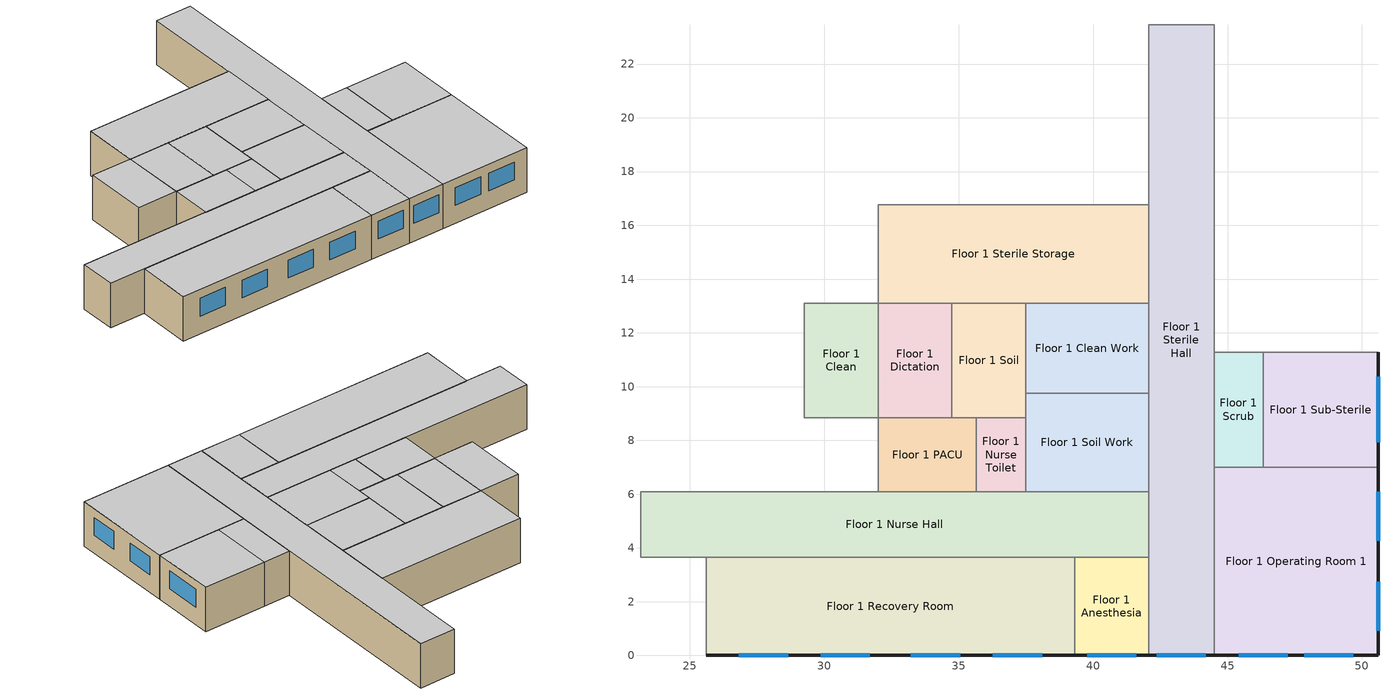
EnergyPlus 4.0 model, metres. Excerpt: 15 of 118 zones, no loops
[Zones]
Floor 1 Sterile Storage
 floor ground (ext-slab): 42.06,16.76 42.06,13.11 32,13.11 32,16.76 z0
 wall adiabatic (int-walls): 42.06,16.76 32,16.76 32,13.11 42.06,13.11 42.06,16.76 z0:3.05
 ceiling adiabatic (INT-FLOOR-UNDERSIDE): 32,16.76 32,13.11 42.06,13.11 42.06,16.76 z3.05
Floor 1 Nurse Hall
 floor ground (ext-slab): 23.16,6.1 42.06,6.1 42.06,3.66 23.16,3.66 z0
 wall adiabatic (int-walls): 23.16,3.66 42.06,3.66 42.06,6.1 23.16,6.1 23.16,3.66 z0:3.05
 ceiling adiabatic (INT-FLOOR-UNDERSIDE): 23.16,6.1 23.16,3.66 42.06,3.66 42.06,6.1 z3.05
Floor 1 Soil Work
 floor ground (ext-slab): 42.06,9.75 42.06,6.1 37.49,6.1 37.49,9.75 z0
 wall adiabatic (int-walls): 42.06,9.75 37.49,9.75 37.49,6.1 42.06,6.1 42.06,9.75 z0:3.05
 ceiling adiabatic (INT-FLOOR-UNDERSIDE): 37.49,9.75 37.49,6.1 42.06,6.1 42.06,9.75 z3.05
Floor 1 Nurse Toilet
 floor ground (ext-slab): 35.66,6.1 35.66,8.84 37.49,8.84 37.49,6.1 z0
 wall adiabatic (int-walls): 37.49,6.1 37.49,8.84 35.66,8.84 35.66,6.1 37.49,6.1 z0:3.05
 ceiling adiabatic (INT-FLOOR-UNDERSIDE): 35.66,8.84 35.66,6.1 37.49,6.1 37.49,8.84 z3.05
Floor 1 Sub-Sterile
 floor ground (ext-slab): 46.33,7.01 46.33,11.28 50.6,11.28 50.6,7.01 z0
 wall outside (ext-walls-steelframe-nonres): 50.6,7.01 50.6,11.28 z0:3.05
 wall adiabatic (int-walls): 50.6,11.28 46.33,11.28 46.33,7.01 50.6,7.01 z0:3.05
 window (window-nonres-fixed): 50.6,7.92 50.6,10.36 z1.22:2.44
 ceiling adiabatic (INT-FLOOR-UNDERSIDE): 46.33,11.28 46.33,7.01 50.6,7.01 50.6,11.28 z3.05
Floor 1 Anesthesia
 floor ground (ext-slab): 42.06,3.66 42.06,0 39.32,0 39.32,3.66 z0
 wall outside (ext-walls-steelframe-nonres): 39.32,0 42.06,0 z0:3.05
 wall adiabatic (int-walls): 42.06,0 42.06,3.66 39.32,3.66 39.32,0 z0:3.05
 window (window-nonres-fixed): 39.78,0 41.61,0 z1.22:2.44
 ceiling adiabatic (INT-FLOOR-UNDERSIDE): 39.32,0 42.06,0 42.06,3.66 39.32,3.66 z3.05
Floor 1 Scrub
 floor ground (ext-slab): 46.33,7.01 44.5,7.01 44.5,11.28 46.33,11.28 z0
 wall adiabatic (int-walls): 44.5,11.28 44.5,7.01 46.33,7.01 46.33,11.28 44.5,11.28 z0:3.05
 ceiling adiabatic (INT-FLOOR-UNDERSIDE): 44.5,7.01 46.33,7.01 46.33,11.28 44.5,11.28 z3.05
Floor 1 Recovery Room
 floor ground (ext-slab): 39.32,0 25.6,0 25.6,3.66 39.32,3.66 z0
 wall outside (ext-walls-steelframe-nonres): 25.6,0 39.32,0 z0:3.05
 wall adiabatic (int-walls): 39.32,0 39.32,3.66 25.6,3.66 25.6,0 z0:3.05
 window (window-nonres-fixed): 36.27,0 38.1,0 / 26.82,0 28.65,0 / 29.87,0 31.7,0 / 33.22,0 35.05,0 z1.22:2.44
 ceiling adiabatic (INT-FLOOR-UNDERSIDE): 25.6,0 39.32,0 39.32,3.66 25.6,3.66 z3.05
Floor 1 PACU
 floor ground (ext-slab): 32,6.1 32,8.84 35.66,8.84 35.66,6.1 z0
 wall adiabatic (int-walls): 35.66,8.84 32,8.84 32,6.1 35.66,6.1 35.66,8.84 z0:3.05
 ceiling adiabatic (INT-FLOOR-UNDERSIDE): 32,8.84 32,6.1 35.66,6.1 35.66,8.84 z3.05
Floor 1 Sterile Hall
 floor ground (ext-slab): 42.06,23.47 44.5,23.47 44.5,0 42.06,0 z0
 wall outside (ext-walls-steelframe-nonres): 42.06,0 44.5,0 z0:3.05
 wall adiabatic (int-walls): 44.5,0 44.5,23.47 42.06,23.47 42.06,0 z0:3.05
 window (window-nonres-fixed): 42.37,0 44.2,0 z1.22:2.44
 ceiling adiabatic (INT-FLOOR-UNDERSIDE): 44.5,0 44.5,23.47 42.06,23.47 42.06,0 z3.05
Floor 1 Soil
 floor ground (ext-slab): 37.49,8.84 34.75,8.84 34.75,13.11 37.49,13.11 z0
 wall adiabatic (int-walls): 37.49,13.11 34.75,13.11 34.75,8.84 37.49,8.84 37.49,13.11 z0:3.05
 ceiling adiabatic (INT-FLOOR-UNDERSIDE): 34.75,13.11 34.75,8.84 37.49,8.84 37.49,13.11 z3.05
Floor 1 Clean
 floor ground (ext-slab): 32,8.84 29.26,8.84 29.26,13.11 32,13.11 z0
 wall adiabatic (int-walls): 29.26,13.11 29.26,8.84 32,8.84 32,13.11 29.26,13.11 z0:3.05
 ceiling adiabatic (INT-FLOOR-UNDERSIDE): 32,8.84 32,13.11 29.26,13.11 29.26,8.84 z3.05
Floor 1 Clean Work
 floor ground (ext-slab): 37.49,9.75 37.49,13.11 42.06,13.11 42.06,9.75 z0
 wall adiabatic (int-walls): 37.49,13.11 37.49,9.75 42.06,9.75 42.06,13.11 37.49,13.11 z0:3.05
 ceiling adiabatic (INT-FLOOR-UNDERSIDE): 42.06,13.11 37.49,13.11 37.49,9.75 42.06,9.75 z3.05
Floor 1 Dictation
 floor ground (ext-slab): 34.75,13.11 34.75,8.84 32,8.84 32,13.11 z0
 wall adiabatic (int-walls): 34.75,8.84 34.75,13.11 32,13.11 32,8.84 34.75,8.84 z0:3.05
 ceiling adiabatic (INT-FLOOR-UNDERSIDE): 34.75,8.84 34.75,13.11 32,13.11 32,8.84 z3.05
Floor 1 Operating Room 1
 floor ground (ext-slab): 50.6,7.01 50.6,0 44.5,0 44.5,7.01 z0
 wall outside (ext-walls-steelframe-nonres): 44.5,0 50.6,0 50.6,7.01 z0:3.05
 wall adiabatic (int-walls): 50.6,7.01 44.5,7.01 44.5,0 z0:3.05
 window (window-nonres-fixed): 45.42,0 47.24,0 / 50.6,0.91 50.6,2.74 / 47.85,0 49.68,0 / 50.6,4.27 50.6,6.1 z1.22:2.44
 ceiling adiabatic (INT-FLOOR-UNDERSIDE): 44.5,0 50.6,0 50.6,7.01 44.5,7.01 z3.05
[Site:Location]
USA MN-DULUTH: Latitude {deg}=46.82; Longitude {deg}=-92.17; Time Zone {hr}=-6; Elevation {m}=432
[SizingPeriod:DesignDay] Barometric Pressure {Pa}=96242; Rain {0-no,1-yes}=0; Snow on ground {0-no,1-yes}=0; Day of Month=21; Daylight Savings Time Indicator=0; Humidity Indicating Type=WetBulb
Name | Maximum Dry-Bulb Temperature {C} | Daily Temp Range {C} | Humidity Indicating Conditions at Maximum Dry-Bulb | Wind Speed {m/s} design conditions vs. traditional 6.71 m/s (15 mph) | Wind Direction {Degrees; N=0, S=180} | Clearness {0.0 to 1.1} | Month | Day Type | Wind Speed {m/s} design conditions vs. traditional 3.35 m/s (7mph)
DULUTH Ann Htg 99.6% Condns DB | -29 | 0 | -29 | 4.3 | 310 | 0 | 1 | WinterDesignDay
DULUTH Ann Clg .4% Condns WB=>MDB | 27.2 | 10.9 | 22.3 |  | 230 | 1 | 7 | SummerDesignDay | 5.2
[Site:GroundTemperature:BuildingSurface]
19.18, 19.14, 19.229, 19.325, 19.396, 19.767, 20.94, 20.468, 19.761, 19.556, 19.433, 19.279
[Site:WaterMainsTemperature]
Calculation Method=CORRELATION; Annual Average Outdoor Air Temperature {C}=3.12; Maximum Difference In Monthly Average Outdoor Air Temperatures {deltaC}=31.7
[Building]
Benchmark Outpatient Post-1980 V1.2_4.0: North Axis=0; Terrain=City; Loads Convergence Tolerance Value=0.04; Temperature Convergence Tolerance Value=0.2; Solar Distribution=FullInteriorAndExterior; Maximum Number of Warmup Days=25
[Construction]
ext-walls-steelframe-nonres: Wood Siding, Steel Frame NonRes Wall Insulation, 1/2IN Gypsum
ext-slab: HW CONCRETE, CP02 CARPET PAD
int-walls: 1/2IN Gypsum, 1/2IN Gypsum
INT-FLOOR-UNDERSIDE: CP02 CARPET PAD, MAT-CC05 4 HW CONCRETE
window-nonres-fixed: ExistingBuildingNonRes Fixed Assembly Window
InteriorFurnishings: Std Wood 6inch
[Material] Thermal Absorptance=0.9
Name | Roughness | Thickness {m} | Conductivity {W/m-K} | Density {kg/m3} | Specific Heat {J/kg-K} | Solar Absorptance | Visible Absorptance
Steel Frame NonRes Wall Insulation | MediumRough | 0.13311 | 0.049 | 265 | 836.8 | 0.7 | 0.7
Wood Siding | MediumSmooth | 0.01 | 0.11 | 544.62 | 1210 | 0.78 | 0.78
1/2IN Gypsum | Smooth | 0.0127 | 0.16 | 784.9 | 830 | 0.92 | 0.92
HW CONCRETE | Rough | 0.2032 | 1.311 | 2240 | 836.8 | 0.7 | 0.7
MAT-CC05 4 HW CONCRETE | Rough | 0.1016 | 1.311 | 2240 | 836.8 | 0.7 | 0.7
Std Wood 6inch | MediumSmooth | 0.15 | 0.12 | 540 | 1210 | 0.7 | 0.7
[Material:NoMass]
CP02 CARPET PAD: Roughness=VeryRough; Thermal Resistance {(m2-K)/W}=0.2165; Thermal Absorptance=0.9; Solar Absorptance=0.7; Visible Absorptance=0.8
[WindowMaterial:SimpleGlazingSystem]
ExistingBuildingNonRes Fixed Assembly Window: U-Factor=2.95256; Solar Heat Gain Coefficient=0.49
[Zone] Type=1; Multiplier=1; Ceiling Height=-9999; Part of Total Floor Area=Yes
Name | Volume
Floor 1 Anesthesia; Floor 1 PACU | 30.5822
Floor 1 Clean; Floor 1 Dictation; Floor 1 Soil | 35.6792
Floor 1 Clean Work | 46.7228
Floor 1 Nurse Hall | 140.452
Floor 1 Nurse Toilet | 15.2911
Floor 1 Operating Room 1 | 130.257
Floor 1 Recovery Room | 152.911
Floor 1 Scrub | 23.7862
Floor 1 Soil Work | 50.9703
Floor 1 Sterile Hall | 174.432
Floor 1 Sterile Storage | 112.135
Floor 1 Sub-Sterile | 55.501
[People] Schedule=BLDG_OCC_SCH; Number of People Calculation Method=Area/person; Fraction Radiant=0.3; User Specified Sensible Fraction=AUTOCALCULATE; Activity Level Schedule=ACTIVITY_SCH; Enable ASHRAE 55 Comfort Warnings=No; MRT Calculation=ZoneAveraged; Work Efficiency Schedule=WORK_EFF_SCH; Clothing Schedule=CLOTHING_SCH; Air Velocity Schedule=AIR_VELO_SCH; Thermal Comfort Report=FANGER
Name | Zone | Zone Area per Person
Floor 1 Clean People | Floor 1 Clean | 5
Floor 1 Clean Work People | Floor 1 Clean Work | 5
Floor 1 Dictation People | Floor 1 Dictation | 20
Floor 1 Operating Room 1 People | Floor 1 Operating Room 1 | 5
Floor 1 PACU People | Floor 1 PACU | 5
Floor 1 Recovery Room People | Floor 1 Recovery Room | 5
Floor 1 Soil People | Floor 1 Soil | 5
Floor 1 Soil Work People | Floor 1 Soil Work | 5
[Lights] Schedule=BLDG_LIGHT_SCH; Design Level Calculation Method=Watts/Area; Return Air Fraction=0; Fraction Radiant=0.7; Fraction Visible=0.2; Fraction Replaceable=1; Return Air Fraction is Calculated from Plenum Temperature=No
Name | Zone | Watts per Zone Area {W/m2}
Floor 1 Anesthesia_Lights | Floor 1 Anesthesia | 22.6
Floor 1 Clean Work_Lights | Floor 1 Clean Work | 14
Floor 1 Clean_Lights | Floor 1 Clean | 14
Floor 1 Dictation_Lights | Floor 1 Dictation | 19.4
Floor 1 Nurse Hall_Lights | Floor 1 Nurse Hall | 8.61
Floor 1 Nurse Toilet_Lights | Floor 1 Nurse Toilet | 8.61
Floor 1 Operating Room 1_Lights | Floor 1 Operating Room 1 | 75.3
Floor 1 PACU_Lights | Floor 1 PACU | 24.7
Floor 1 Recovery Room_Lights | Floor 1 Recovery Room | 24.7
Floor 1 Scrub_Lights | Floor 1 Scrub | 8.61
Floor 1 Soil Work_Lights | Floor 1 Soil Work | 9.68
Floor 1 Soil_Lights | Floor 1 Soil | 9.68
Floor 1 Sterile Hall_Lights | Floor 1 Sterile Hall | 8.61
Floor 1 Sterile Storage_Lights | Floor 1 Sterile Storage | 10.8
Floor 1 Sub-Sterile_Lights | Floor 1 Sub-Sterile | 8.61
[ElectricEquipment] Schedule=BLDG_EQUIP_SCH; Design Level Calculation Method=Watts/Area; Fraction Latent=0; Fraction Radiant=0.5; Fraction Lost=0
Name | Zone | Watts per Zone Floor Area {W/m2}
Floor 1 Anesthesia_PlugMisc_Equip | Floor 1 Anesthesia | 21.53
Floor 1 Clean Work_PlugMisc_Equip | Floor 1 Clean Work | 21.53
Floor 1 Clean_PlugMisc_Equip | Floor 1 Clean | 21.53
Floor 1 Dictation_PlugMisc_Equip | Floor 1 Dictation | 11.84
Floor 1 Nurse Hall_PlugMisc_Equip | Floor 1 Nurse Hall | 4.31
Floor 1 Nurse Toilet_PlugMisc_Equip | Floor 1 Nurse Toilet | 4.31
Floor 1 Operating Room 1_PlugMisc_Equip | Floor 1 Operating Room 1 | 43.06
Floor 1 PACU_PlugMisc_Equip | Floor 1 PACU | 32.29
Floor 1 Recovery Room_PlugMisc_Equip | Floor 1 Recovery Room | 32.29
Floor 1 Scrub_PlugMisc_Equip | Floor 1 Scrub | 4.31
Floor 1 Soil Work_PlugMisc_Equip | Floor 1 Soil Work | 21.53
Floor 1 Soil_PlugMisc_Equip | Floor 1 Soil | 21.53
Floor 1 Sterile Hall_PlugMisc_Equip | Floor 1 Sterile Hall | 4.31
Floor 1 Sterile Storage_PlugMisc_Equip | Floor 1 Sterile Storage | 1.08
Floor 1 Sub-Sterile_PlugMisc_Equip | Floor 1 Sub-Sterile | 4.31
[GasEquipment]
Floor 1 Operating Room 1_GasMisc_Equip: Zone=Floor 1 Operating Room 1; Schedule=BLDG_EQUIP_SCH; Design Level Calculation Method=Watts/Area; Watts per Zone Floor Area {W/m2}=75.3; Fraction Latent=0; Fraction Radiant=0; Fraction Lost=0.5
[Exterior:Lights]
Exterior Facade Lighting: Schedule=ALWAYS_ON; Design Level=2025; Control Option=AstronomicalClock
[ZoneInfiltration:DesignFlowRate] Schedule=INFIL_SCH; Design Volume Flow Rate Calculation Method=Flow/ExteriorWallArea; Flow per Exterior Surface Area {m3/s/m2}=0.001133; Constant Term Coefficient=1; Temperature Term Coefficient=0; Velocity Term Coefficient=0; Velocity Squared Term Coefficient=0
Name | Zone
Floor 1 Anesthesia_Infiltration | Floor 1 Anesthesia
Floor 1 Operating Room 1_Infiltration | Floor 1 Operating Room 1
Floor 1 Recovery Room_Infiltration | Floor 1 Recovery Room
Floor 1 Sub-Sterile_Infiltration | Floor 1 Sub-Sterile
[InternalMass] Construction=InteriorFurnishings
Name | Zone | Surface Area
Floor 1 Anesthesia Internal Mass | Floor 1 Anesthesia | 20.0671
Floor 1 Clean Internal Mass | Floor 1 Clean | 23.4116
Floor 1 Clean Work Internal Mass | Floor 1 Clean Work | 30.658
Floor 1 Dictation Internal Mass | Floor 1 Dictation | 23.4116
Floor 1 Nurse Hall Internal Mass | Floor 1 Nurse Hall | 92.1598
Floor 1 Nurse Toilet Internal Mass | Floor 1 Nurse Toilet | 10.0335
Floor 1 Operating Room 1 Internal Mass | Floor 1 Operating Room 1 | 85.4708
Floor 1 PACU Internal Mass | Floor 1 PACU | 20.0671
Floor 1 Recovery Room Internal Mass | Floor 1 Recovery Room | 100.3353
Floor 1 Scrub Internal Mass | Floor 1 Scrub | 15.6077
Floor 1 Soil Internal Mass | Floor 1 Soil | 23.4116
Floor 1 Soil Work Internal Mass | Floor 1 Soil Work | 33.4451
Floor 1 Sterile Hall Internal Mass | Floor 1 Sterile Hall | 114.4565
Floor 1 Sterile Storage Internal Mass | Floor 1 Sterile Storage | 73.5792
Floor 1 Sub-Sterile Internal Mass | Floor 1 Sub-Sterile | 36.418
[Schedule:Compact]
ALWAYS_ON: Through: 12/31, For: AllDays, Until: 24:00, 1
BLDG_EQUIP_SCH: Fraction, Through: 12/31, For: Weekdays, Until: 04:00, 0.3, Until: 06:00, 0.5, Until: 18:00, 1, Until: 20:00, 0.5, Until: 24:00, 0.3, For: SummerDesignDay, Until: 04:00, 0.3, Until: 06:00, 0.5, Until: 18:00, 1, Until: 20:00, 0.5, Until: 24:00, 0.3, For: Saturday, Until: 07:00, 0.3, Until: 09:00, 0.5, Until: 15:00, 0.8, Until: 20:00, 0.5, Until: 24:00, 0.3, For: Sunday Holidays WinterDesignDay AllOtherDays, Until: 08:00, 0.3, Until: 17:00, 0.5, Until: 24:00, 0.3
BLDG_LIGHT_SCH: Fraction, Through: 12/31, For: Weekdays, Until: 04:00, 0.1, Until: 06:00, 0.3, Until: 07:00, 0.6, Until: 18:00, 0.9, Until: 20:00, 0.6, Until: 22:00, 0.3, Until: 24:00, 0.1, For: SummerDesignDay, Until: 04:00, 0.1, Until: 06:00, 0.3, Until: 07:00, 0.6, Until: 18:00, 0.9, Until: 20:00, 0.6, Until: 22:00, 0.3, Until: 24:00, 0.1, For: Saturday, Until: 07:00, 0.1, Until: 09:00, 0.3, Until: 15:00, 0.4, Until: 20:00, 0.3, Until: 24:00, 0.1, For: Sunday Holidays WinterDesignDay AllOtherDays, Until: 08:00, 0.05, Until: 17:00, 0.1, Until: 24:00, 0.05
BLDG_OCC_SCH: Fraction, Through: 12/31, For: Weekdays, Until: 04:00, 0.05, Until: 06:00, 0.2, Until: 07:00, 0.5, Until: 18:00, 0.9, Until: 20:00, 0.5, Until: 22:00, 0.2, Until: 24:00, 0.05, For: SummerDesignDay, Until: 04:00, 0.05, Until: 06:00, 0.2, Until: 07:00, 0.5, Until: 18:00, 0.9, Until: 20:00, 0.5, Until: 22:00, 0.2, Until: 24:00, 0.05, For: Saturday, Until: 07:00, 0.05, Until: 09:00, 0.2, Until: 15:00, 0.3, Until: 20:00, 0.2, Until: 24:00, 0.05, For: Sunday Holidays WinterDesignDay AllOtherDays, Until: 08:00, 0, Until: 17:00, 0.05, Until: 24:00, 0
CLOTHING_SCH: Any Number, Through: 04/30, For: AllDays, Until: 24:00, 1, Through: 09/30, For: AllDays, Until: 24:00, 0.5, Through: 12/31, For: AllDays, Until: 24:00, 1
WORK_EFF_SCH: Fraction, Through: 12/31, For: AllDays, Until: 24:00, 0
AIR_VELO_SCH: Any Number, Through: 12/31, For: AllDays, Until: 24:00, 0.2
ACTIVITY_SCH: Any Number, Through: 12/31, For: AllDays, Until: 24:00, 120
INFIL_SCH: Fraction, Through: 12/31, For: Weekdays, Until: 24:00, 0.5, For: Saturday, Until: 24:00, 0.5, For: SummerDesignDay WinterDesignDay, Until: 24:00, 1, For: Sunday Holidays AllOtherDays, Until: 24:00, 0.5
